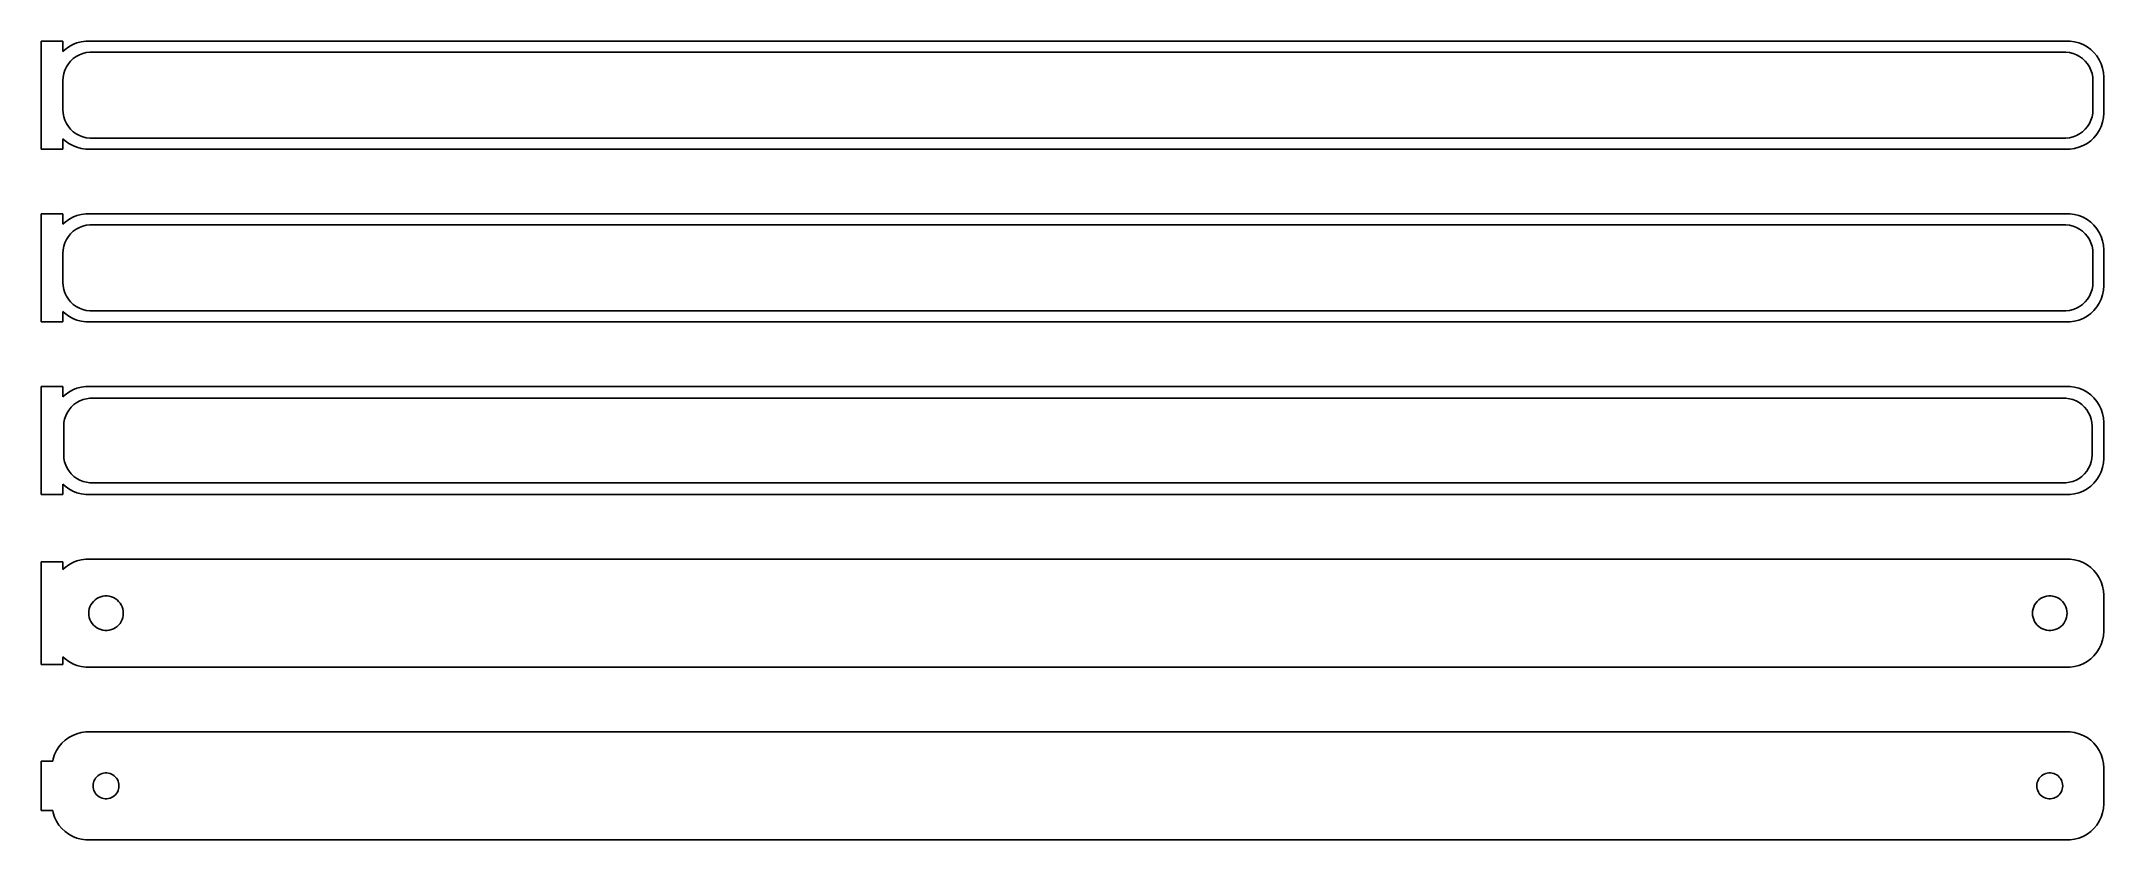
# Model space of a CAD drawing. Header units: metres. Extents: x -144 to 142, y 89 to 199.
import ezdxf

# ---------------------------------------------------------------- set-up
doc = ezdxf.new("R2010")
doc.units = ezdxf.units.M

msp = doc.modelspace()

# ---------------------------------------------------------------- linework, layer by layer
for p, q in [((-141, 199.49), (-144, 199.49)), ((-144, 199.49), (-144, 184.51)), ((-141, 198.059), (-141, 199.49)), ((-140.687, 198.353), (-141, 198.059)), ((-140.179, 198.722), (-140.687, 198.353)), ((-139.629, 199.024), (-140.179, 198.722)), ((-139.045, 199.255), (-139.629, 199.024)), ((-138.437, 199.411), (-139.045, 199.255)), ((-138.703, 197.619), (-138.236, 197.804)), ((-137.814, 199.49), (-138.437, 199.411)), ((-138.236, 197.804), (-137.75, 197.929)), ((137.814, 199.49), (-137.814, 199.49)), ((-137.75, 197.929), (-137.251, 197.992)), ((-137.251, 197.992), (137.251, 197.992)), ((137.251, 197.992), (137.75, 197.929)), ((137.75, 197.929), (138.236, 197.804)), ((138.437, 199.411), (137.814, 199.49)), ((138.236, 197.804), (138.703, 197.619)), ((139.045, 199.255), (138.437, 199.411)), ((139.629, 199.024), (139.045, 199.255)), ((140.179, 198.722), (139.629, 199.024)), ((140.687, 198.353), (140.179, 198.722)), ((141.145, 197.923), (140.687, 198.353)), ((141.545, 197.439), (141.145, 197.923)), ((-140.968, 194.501), (-140.874, 194.995)), ((-140.874, 194.995), (-140.719, 195.472)), ((-140.719, 195.472), (-140.505, 195.927)), ((-140.505, 195.927), (-140.236, 196.351)), ((-140.236, 196.351), (-139.916, 196.738)), ((-139.916, 196.738), (-139.55, 197.082)), ((-139.55, 197.082), (-139.143, 197.377)), ((-139.143, 197.377), (-138.703, 197.619)), ((138.703, 197.619), (139.143, 197.377)), ((139.143, 197.377), (139.55, 197.082)), ((139.55, 197.082), (139.916, 196.738)), ((139.916, 196.738), (140.236, 196.351)), ((140.236, 196.351), (140.505, 195.927)), ((140.505, 195.927), (140.719, 195.472)), ((140.719, 195.472), (140.874, 194.995)), ((140.874, 194.995), (140.968, 194.501)), ((141.882, 196.909), (141.545, 197.439)), ((142.149, 196.341), (141.882, 196.909)), ((142.343, 195.743), (142.149, 196.341)), ((142.461, 195.127), (142.343, 195.743)), ((142.5, 194.5), (142.461, 195.127)), ((-141, 194), (-140.968, 194.501)), ((-141, 190), (-141, 194)), ((140.968, 194.501), (141, 194)), ((141, 194), (141, 190)), ((142.5, 189.5), (142.5, 194.5)), ((-140.968, 189.499), (-141, 190)), ((-140.874, 189.005), (-140.968, 189.499)), ((140.968, 189.499), (140.874, 189.005)), ((141, 190), (140.968, 189.499)), ((142.461, 188.873), (142.5, 189.5)), ((-140.719, 188.528), (-140.874, 189.005)), ((-140.505, 188.073), (-140.719, 188.528)), ((-140.236, 187.649), (-140.505, 188.073)), ((-139.916, 187.262), (-140.236, 187.649)), ((-139.55, 186.918), (-139.916, 187.262)), ((-139.143, 186.623), (-139.55, 186.918)), ((-138.703, 186.381), (-139.143, 186.623)), ((-138.236, 186.196), (-138.703, 186.381)), ((138.703, 186.381), (138.236, 186.196)), ((139.143, 186.623), (138.703, 186.381)), ((139.55, 186.918), (139.143, 186.623)), ((139.916, 187.262), (139.55, 186.918)), ((140.236, 187.649), (139.916, 187.262)), ((140.505, 188.073), (140.236, 187.649)), ((140.719, 188.528), (140.505, 188.073)), ((140.874, 189.005), (140.719, 188.528)), ((141.145, 186.077), (141.545, 186.561)), ((141.545, 186.561), (141.882, 187.091)), ((141.882, 187.091), (142.149, 187.659)), ((142.149, 187.659), (142.343, 188.257)), ((142.343, 188.257), (142.461, 188.873)), ((-144, 184.51), (-141, 184.51)), ((-141, 185.941), (-140.687, 185.647)), ((-141, 184.51), (-141, 185.941)), ((-140.687, 185.647), (-140.179, 185.278)), ((-140.179, 185.278), (-139.629, 184.976)), ((-139.629, 184.976), (-139.045, 184.745)), ((-139.045, 184.745), (-138.437, 184.589)), ((-138.437, 184.589), (-137.814, 184.51)), ((-137.75, 186.071), (-138.236, 186.196)), ((-137.814, 184.51), (137.814, 184.51)), ((-137.251, 186.008), (-137.75, 186.071)), ((137.251, 186.008), (-137.251, 186.008)), ((137.75, 186.071), (137.251, 186.008)), ((138.236, 186.196), (137.75, 186.071)), ((137.814, 184.51), (138.437, 184.589)), ((138.437, 184.589), (139.045, 184.745)), ((139.045, 184.745), (139.629, 184.976)), ((139.629, 184.976), (140.179, 185.278)), ((140.179, 185.278), (140.687, 185.647)), ((140.687, 185.647), (141.145, 186.077)), ((-141, 175.49), (-144, 175.49)), ((-144, 175.49), (-144, 160.51)), ((-141, 174.059), (-141, 175.49)), ((-139.629, 175.024), (-140.179, 174.722)), ((-139.045, 175.255), (-139.629, 175.024)), ((-138.437, 175.411), (-139.045, 175.255)), ((-137.814, 175.49), (-138.437, 175.411)), ((137.814, 175.49), (-137.814, 175.49)), ((138.437, 175.411), (137.814, 175.49)), ((139.045, 175.255), (138.437, 175.411)), ((139.629, 175.024), (139.045, 175.255)), ((140.179, 174.722), (139.629, 175.024)), ((-140.687, 174.353), (-141, 174.059)), ((-140.719, 171.472), (-140.505, 171.927)), ((-140.179, 174.722), (-140.687, 174.353)), ((-140.505, 171.927), (-140.236, 172.351)), ((-140.236, 172.351), (-139.916, 172.738)), ((-139.916, 172.738), (-139.55, 173.082)), ((-139.55, 173.082), (-139.143, 173.377)), ((-139.143, 173.377), (-138.703, 173.619)), ((-138.703, 173.619), (-138.236, 173.804)), ((-138.236, 173.804), (-137.75, 173.929)), ((-137.75, 173.929), (-137.251, 173.992)), ((-137.251, 173.992), (137.251, 173.992)), ((137.251, 173.992), (137.75, 173.929)), ((137.75, 173.929), (138.236, 173.804)), ((138.236, 173.804), (138.703, 173.619)), ((138.703, 173.619), (139.143, 173.377)), ((139.143, 173.377), (139.55, 173.082)), ((139.55, 173.082), (139.916, 172.738)), ((139.916, 172.738), (140.236, 172.351)), ((140.687, 174.353), (140.179, 174.722)), ((140.236, 172.351), (140.505, 171.927)), ((140.505, 171.927), (140.719, 171.472)), ((141.145, 173.923), (140.687, 174.353)), ((141.545, 173.439), (141.145, 173.923)), ((141.882, 172.909), (141.545, 173.439)), ((142.149, 172.341), (141.882, 172.909)), ((142.343, 171.743), (142.149, 172.341)), ((-141, 170), (-140.968, 170.501)), ((-141, 166), (-141, 170)), ((-140.968, 170.501), (-140.874, 170.995)), ((-140.874, 170.995), (-140.719, 171.472)), ((140.719, 171.472), (140.874, 170.995)), ((140.874, 170.995), (140.968, 170.501)), ((140.968, 170.501), (141, 170)), ((141, 170), (141, 166)), ((142.461, 171.127), (142.343, 171.743)), ((142.5, 170.5), (142.461, 171.127)), ((142.5, 165.5), (142.5, 170.5)), ((-140.968, 165.499), (-141, 166)), ((-140.874, 165.005), (-140.968, 165.499)), ((-140.719, 164.528), (-140.874, 165.005)), ((-140.505, 164.073), (-140.719, 164.528)), ((-140.236, 163.649), (-140.505, 164.073)), ((-139.916, 163.262), (-140.236, 163.649)), ((140.236, 163.649), (139.916, 163.262)), ((140.505, 164.073), (140.236, 163.649)), ((140.719, 164.528), (140.505, 164.073)), ((140.874, 165.005), (140.719, 164.528)), ((140.968, 165.499), (140.874, 165.005)), ((141, 166), (140.968, 165.499)), ((141.882, 163.091), (142.149, 163.659)), ((142.149, 163.659), (142.343, 164.257)), ((142.343, 164.257), (142.461, 164.873)), ((142.461, 164.873), (142.5, 165.5)), ((-144, 160.51), (-141, 160.51)), ((-141, 161.941), (-140.687, 161.647)), ((-141, 160.51), (-141, 161.941)), ((-140.687, 161.647), (-140.179, 161.278)), ((-140.179, 161.278), (-139.629, 160.976)), ((-139.55, 162.918), (-139.916, 163.262)), ((-139.629, 160.976), (-139.045, 160.745)), ((-139.143, 162.623), (-139.55, 162.918)), ((-138.703, 162.381), (-139.143, 162.623)), ((-139.045, 160.745), (-138.437, 160.589)), ((-138.236, 162.196), (-138.703, 162.381)), ((-138.437, 160.589), (-137.814, 160.51)), ((-137.75, 162.071), (-138.236, 162.196)), ((-137.814, 160.51), (137.814, 160.51)), ((-137.251, 162.008), (-137.75, 162.071)), ((137.251, 162.008), (-137.251, 162.008)), ((137.75, 162.071), (137.251, 162.008)), ((138.236, 162.196), (137.75, 162.071)), ((137.814, 160.51), (138.437, 160.589)), ((138.703, 162.381), (138.236, 162.196)), ((138.437, 160.589), (139.045, 160.745)), ((139.143, 162.623), (138.703, 162.381)), ((139.045, 160.745), (139.629, 160.976)), ((139.55, 162.918), (139.143, 162.623)), ((139.916, 163.262), (139.55, 162.918)), ((139.629, 160.976), (140.179, 161.278)), ((140.179, 161.278), (140.687, 161.647)), ((140.687, 161.647), (141.145, 162.077)), ((141.145, 162.077), (141.545, 162.561)), ((141.545, 162.561), (141.882, 163.091)), ((-141, 151.49), (-144, 151.49)), ((-144, 151.49), (-144, 136.51)), ((-141, 150.059), (-141, 151.49)), ((-140.687, 150.353), (-141, 150.059)), ((-140.179, 150.722), (-140.687, 150.353)), ((-139.629, 151.024), (-140.179, 150.722)), ((-139.823, 148.651), (-139.469, 148.984)), ((-139.045, 151.255), (-139.629, 151.024)), ((-139.469, 148.984), (-139.075, 149.27)), ((-139.075, 149.27), (-138.649, 149.504)), ((-138.437, 151.411), (-139.045, 151.255)), ((-138.649, 149.504), (-138.197, 149.683)), ((-137.814, 151.49), (-138.437, 151.411)), ((-138.197, 149.683), (-137.726, 149.804)), ((137.814, 151.49), (-137.814, 151.49)), ((-137.726, 149.804), (-137.243, 149.865)), ((-137.243, 149.865), (137.243, 149.865)), ((137.243, 149.865), (137.726, 149.804)), ((137.726, 149.804), (138.197, 149.683)), ((138.437, 151.411), (137.814, 151.49)), ((138.197, 149.683), (138.649, 149.504)), ((139.045, 151.255), (138.437, 151.411)), ((138.649, 149.504), (139.075, 149.27)), ((139.629, 151.024), (139.045, 151.255)), ((139.075, 149.27), (139.469, 148.984)), ((139.469, 148.984), (139.823, 148.651)), ((140.179, 150.722), (139.629, 151.024)), ((140.687, 150.353), (140.179, 150.722)), ((141.145, 149.923), (140.687, 150.353)), ((141.545, 149.439), (141.145, 149.923)), ((141.882, 148.909), (141.545, 149.439)), ((-140.873, 146), (-140.842, 146.485)), ((-140.842, 146.485), (-140.751, 146.963)), ((-140.751, 146.963), (-140.601, 147.426)), ((-140.601, 147.426), (-140.394, 147.866)), ((-140.394, 147.866), (-140.133, 148.276)), ((-140.133, 148.276), (-139.823, 148.651)), ((139.823, 148.651), (140.133, 148.276)), ((140.133, 148.276), (140.394, 147.866)), ((140.394, 147.866), (140.601, 147.426)), ((140.601, 147.426), (140.751, 146.963)), ((140.751, 146.963), (140.842, 146.485)), ((140.842, 146.485), (140.873, 146)), ((142.149, 148.341), (141.882, 148.909)), ((142.343, 147.743), (142.149, 148.341)), ((142.461, 147.127), (142.343, 147.743)), ((142.5, 146.5), (142.461, 147.127)), ((142.5, 141.5), (142.5, 146.5)), ((-140.873, 142), (-140.873, 146)), ((140.873, 146), (140.873, 142)), ((-140.842, 141.515), (-140.873, 142)), ((-140.751, 141.037), (-140.842, 141.515)), ((-140.601, 140.574), (-140.751, 141.037)), ((-140.394, 140.134), (-140.601, 140.574)), ((140.601, 140.574), (140.394, 140.134)), ((140.751, 141.037), (140.601, 140.574)), ((140.842, 141.515), (140.751, 141.037)), ((140.873, 142), (140.842, 141.515)), ((142.343, 140.257), (142.461, 140.873)), ((142.461, 140.873), (142.5, 141.5)), ((-141, 137.941), (-140.687, 137.647)), ((-141, 136.51), (-141, 137.941)), ((-140.687, 137.647), (-140.179, 137.278)), ((-140.133, 139.724), (-140.394, 140.134)), ((-139.823, 139.349), (-140.133, 139.724)), ((-139.469, 139.016), (-139.823, 139.349)), ((-139.075, 138.73), (-139.469, 139.016)), ((-138.649, 138.496), (-139.075, 138.73)), ((-138.197, 138.317), (-138.649, 138.496)), ((-137.726, 138.196), (-138.197, 138.317)), ((-137.243, 138.135), (-137.726, 138.196)), ((137.243, 138.135), (-137.243, 138.135)), ((137.726, 138.196), (137.243, 138.135)), ((138.197, 138.317), (137.726, 138.196)), ((138.649, 138.496), (138.197, 138.317)), ((139.075, 138.73), (138.649, 138.496)), ((139.469, 139.016), (139.075, 138.73)), ((139.823, 139.349), (139.469, 139.016)), ((140.133, 139.724), (139.823, 139.349)), ((140.394, 140.134), (140.133, 139.724)), ((140.179, 137.278), (140.687, 137.647)), ((140.687, 137.647), (141.145, 138.077)), ((141.145, 138.077), (141.545, 138.561)), ((141.545, 138.561), (141.882, 139.091)), ((141.882, 139.091), (142.149, 139.659)), ((142.149, 139.659), (142.343, 140.257)), ((-144, 136.51), (-141, 136.51)), ((-140.179, 137.278), (-139.629, 136.976)), ((-139.629, 136.976), (-139.045, 136.745)), ((-139.045, 136.745), (-138.437, 136.589)), ((-138.437, 136.589), (-137.814, 136.51)), ((-137.814, 136.51), (137.814, 136.51)), ((137.814, 136.51), (138.437, 136.589)), ((138.437, 136.589), (139.045, 136.745)), ((139.045, 136.745), (139.629, 136.976)), ((139.629, 136.976), (140.179, 137.278)), ((-141, 127.115), (-144, 127.115)), ((-144, 127.115), (-144, 112.885)), ((-141, 126.059), (-141, 127.115)), ((-140.687, 126.353), (-141, 126.059)), ((-140.179, 126.722), (-140.687, 126.353)), ((-139.629, 127.024), (-140.179, 126.722)), ((-139.045, 127.255), (-139.629, 127.024)), ((-138.437, 127.411), (-139.045, 127.255)), ((-137.814, 127.49), (-138.437, 127.411)), ((137.814, 127.49), (-137.814, 127.49)), ((138.437, 127.411), (137.814, 127.49)), ((139.045, 127.255), (138.437, 127.411)), ((139.629, 127.024), (139.045, 127.255)), ((140.179, 126.722), (139.629, 127.024)), ((140.687, 126.353), (140.179, 126.722)), ((141.145, 125.923), (140.687, 126.353)), ((141.545, 125.439), (141.145, 125.923)), ((141.882, 124.909), (141.545, 125.439)), ((142.149, 124.341), (141.882, 124.909)), ((142.343, 123.743), (142.149, 124.341)), ((142.461, 123.127), (142.343, 123.743)), ((-137.381, 120.301), (-137.325, 120.597)), ((-137.325, 120.597), (-137.231, 120.883)), ((-137.231, 120.883), (-137.103, 121.156)), ((-137.103, 121.156), (-136.942, 121.411)), ((-136.942, 121.411), (-136.75, 121.643)), ((-136.75, 121.643), (-136.53, 121.849)), ((-136.53, 121.849), (-136.286, 122.026)), ((-136.286, 122.026), (-136.022, 122.172)), ((-136.022, 122.172), (-135.742, 122.283)), ((-135.742, 122.283), (-135.45, 122.357)), ((-135.45, 122.357), (-135.151, 122.395)), ((-135.151, 122.395), (-134.849, 122.395)), ((-134.849, 122.395), (-134.55, 122.357)), ((-134.55, 122.357), (-134.258, 122.283)), ((-134.258, 122.283), (-133.978, 122.172)), ((-133.978, 122.172), (-133.714, 122.026)), ((-133.714, 122.026), (-133.47, 121.849)), ((-133.47, 121.849), (-133.25, 121.643)), ((-133.25, 121.643), (-133.058, 121.411)), ((-133.058, 121.411), (-132.897, 121.156)), ((-132.897, 121.156), (-132.769, 120.883)), ((-132.769, 120.883), (-132.675, 120.597)), ((-132.675, 120.597), (-132.619, 120.301)), ((132.619, 120.301), (132.675, 120.597)), ((132.675, 120.597), (132.769, 120.883)), ((132.769, 120.883), (132.897, 121.156)), ((132.897, 121.156), (133.058, 121.411)), ((133.058, 121.411), (133.25, 121.643)), ((133.25, 121.643), (133.47, 121.849)), ((133.47, 121.849), (133.714, 122.026)), ((133.714, 122.026), (133.978, 122.172)), ((133.978, 122.172), (134.258, 122.283)), ((134.258, 122.283), (134.55, 122.357)), ((134.55, 122.357), (134.849, 122.395)), ((134.849, 122.395), (135.151, 122.395)), ((135.151, 122.395), (135.45, 122.357)), ((135.45, 122.357), (135.742, 122.283)), ((135.742, 122.283), (136.022, 122.172)), ((136.022, 122.172), (136.286, 122.026)), ((136.286, 122.026), (136.53, 121.849)), ((136.53, 121.849), (136.75, 121.643)), ((136.75, 121.643), (136.942, 121.411)), ((136.942, 121.411), (137.103, 121.156)), ((137.103, 121.156), (137.231, 120.883)), ((137.231, 120.883), (137.325, 120.597)), ((137.325, 120.597), (137.381, 120.301)), ((142.5, 122.5), (142.461, 123.127)), ((142.5, 117.5), (142.5, 122.5)), ((-137.4, 120), (-137.381, 120.301)), ((-137.381, 119.699), (-137.4, 120)), ((-137.325, 119.403), (-137.381, 119.699)), ((-137.231, 119.117), (-137.325, 119.403)), ((-137.103, 118.844), (-137.231, 119.117)), ((-136.942, 118.589), (-137.103, 118.844)), ((-136.75, 118.357), (-136.942, 118.589)), ((-136.53, 118.151), (-136.75, 118.357)), ((-136.286, 117.974), (-136.53, 118.151)), ((-136.022, 117.828), (-136.286, 117.974)), ((-135.742, 117.717), (-136.022, 117.828)), ((-135.45, 117.643), (-135.742, 117.717)), ((-135.151, 117.605), (-135.45, 117.643)), ((-134.849, 117.605), (-135.151, 117.605)), ((-134.55, 117.643), (-134.849, 117.605)), ((-134.258, 117.717), (-134.55, 117.643)), ((-133.978, 117.828), (-134.258, 117.717)), ((-133.714, 117.974), (-133.978, 117.828)), ((-133.47, 118.151), (-133.714, 117.974)), ((-133.25, 118.357), (-133.47, 118.151)), ((-133.058, 118.589), (-133.25, 118.357)), ((-132.897, 118.844), (-133.058, 118.589)), ((-132.769, 119.117), (-132.897, 118.844)), ((-132.675, 119.403), (-132.769, 119.117)), ((-132.619, 119.699), (-132.675, 119.403)), ((-132.619, 120.301), (-132.6, 120)), ((-132.6, 120), (-132.619, 119.699)), ((132.6, 120), (132.619, 120.301)), ((132.619, 119.699), (132.6, 120)), ((132.675, 119.403), (132.619, 119.699)), ((132.769, 119.117), (132.675, 119.403)), ((132.897, 118.844), (132.769, 119.117)), ((133.058, 118.589), (132.897, 118.844)), ((133.25, 118.357), (133.058, 118.589)), ((133.47, 118.151), (133.25, 118.357)), ((133.714, 117.974), (133.47, 118.151)), ((133.978, 117.828), (133.714, 117.974)), ((134.258, 117.717), (133.978, 117.828)), ((134.55, 117.643), (134.258, 117.717)), ((134.849, 117.605), (134.55, 117.643)), ((135.151, 117.605), (134.849, 117.605)), ((135.45, 117.643), (135.151, 117.605)), ((135.742, 117.717), (135.45, 117.643)), ((136.022, 117.828), (135.742, 117.717)), ((136.286, 117.974), (136.022, 117.828)), ((136.53, 118.151), (136.286, 117.974)), ((136.75, 118.357), (136.53, 118.151)), ((136.942, 118.589), (136.75, 118.357)), ((137.103, 118.844), (136.942, 118.589)), ((137.231, 119.117), (137.103, 118.844)), ((137.325, 119.403), (137.231, 119.117)), ((137.381, 119.699), (137.325, 119.403)), ((137.381, 120.301), (137.4, 120)), ((137.4, 120), (137.381, 119.699)), ((142.461, 116.873), (142.5, 117.5)), ((141.545, 114.561), (141.882, 115.091)), ((141.882, 115.091), (142.149, 115.659)), ((142.149, 115.659), (142.343, 116.257)), ((142.343, 116.257), (142.461, 116.873)), ((-144, 112.885), (-141, 112.885)), ((-141, 112.885), (-141, 113.941)), ((-141, 113.941), (-140.687, 113.647)), ((-140.687, 113.647), (-140.179, 113.278)), ((-140.179, 113.278), (-139.629, 112.976)), ((-139.629, 112.976), (-139.045, 112.745)), ((-139.045, 112.745), (-138.437, 112.589)), ((-138.437, 112.589), (-137.814, 112.51)), ((-137.814, 112.51), (137.814, 112.51)), ((137.814, 112.51), (138.437, 112.589)), ((138.437, 112.589), (139.045, 112.745)), ((139.045, 112.745), (139.629, 112.976)), ((139.629, 112.976), (140.179, 113.278)), ((140.179, 113.278), (140.687, 113.647)), ((140.687, 113.647), (141.145, 114.077)), ((141.145, 114.077), (141.545, 114.561)), ((-139.045, 103.255), (-139.629, 103.024)), ((-138.437, 103.411), (-139.045, 103.255)), ((-137.814, 103.49), (-138.437, 103.411)), ((137.814, 103.49), (-137.814, 103.49)), ((138.437, 103.411), (137.814, 103.49)), ((139.045, 103.255), (138.437, 103.411)), ((139.629, 103.024), (139.045, 103.255)), ((-142.149, 100.341), (-142.343, 99.7434)), ((-141.882, 100.909), (-142.149, 100.341)), ((-141.545, 101.439), (-141.882, 100.909)), ((-141.145, 101.923), (-141.545, 101.439)), ((-140.687, 102.353), (-141.145, 101.923)), ((-140.179, 102.722), (-140.687, 102.353)), ((-139.629, 103.024), (-140.179, 102.722)), ((140.179, 102.722), (139.629, 103.024)), ((140.687, 102.353), (140.179, 102.722)), ((141.145, 101.923), (140.687, 102.353)), ((141.545, 101.439), (141.145, 101.923)), ((141.882, 100.909), (141.545, 101.439)), ((142.149, 100.341), (141.882, 100.909)), ((142.343, 99.7434), (142.149, 100.341)), ((-142.4, 99.4442), (-144, 99.4442)), ((-144, 99.4442), (-144, 92.5558)), ((-142.343, 99.7434), (-142.4, 99.4442)), ((-136.147, 97.3869), (-135.964, 97.5198)), ((-135.964, 97.5198), (-135.766, 97.6287)), ((-135.766, 97.6287), (-135.556, 97.7119)), ((-135.556, 97.7119), (-135.337, 97.7681)), ((-135.337, 97.7681), (-135.113, 97.7964)), ((-135.113, 97.7964), (-134.887, 97.7964)), ((-134.887, 97.7964), (-134.663, 97.7681)), ((-134.663, 97.7681), (-134.444, 97.7119)), ((-134.444, 97.7119), (-134.234, 97.6287)), ((-134.234, 97.6287), (-134.036, 97.5198)), ((-134.036, 97.5198), (-133.853, 97.3869)), ((133.853, 97.3869), (134.036, 97.5198)), ((134.036, 97.5198), (134.234, 97.6287)), ((134.234, 97.6287), (134.444, 97.7119)), ((134.444, 97.7119), (134.663, 97.7681)), ((134.663, 97.7681), (134.887, 97.7964)), ((134.887, 97.7964), (135.113, 97.7964)), ((135.113, 97.7964), (135.337, 97.7681)), ((135.337, 97.7681), (135.556, 97.7119)), ((135.556, 97.7119), (135.766, 97.6287)), ((135.766, 97.6287), (135.964, 97.5198)), ((135.964, 97.5198), (136.147, 97.3869)), ((142.461, 99.1267), (142.343, 99.7434)), ((142.5, 98.5), (142.461, 99.1267)), ((142.5, 93.5), (142.5, 98.5)), ((-136.8, 96), (-136.786, 96.2256)), ((-136.786, 95.7744), (-136.8, 96)), ((-136.786, 96.2256), (-136.743, 96.4476)), ((-136.743, 95.5524), (-136.786, 95.7744)), ((-136.743, 96.4476), (-136.674, 96.6626)), ((-136.674, 95.3374), (-136.743, 95.5524)), ((-136.674, 96.6626), (-136.577, 96.8671)), ((-136.577, 95.1329), (-136.674, 95.3374)), ((-136.577, 96.8671), (-136.456, 97.058)), ((-136.456, 94.942), (-136.577, 95.1329)), ((-136.456, 97.058), (-136.312, 97.2322)), ((-136.312, 94.7678), (-136.456, 94.942)), ((-136.312, 97.2322), (-136.147, 97.3869)), ((-136.147, 94.6131), (-136.312, 94.7678)), ((-135.964, 94.4802), (-136.147, 94.6131)), ((-133.853, 94.6131), (-134.036, 94.4802)), ((-133.853, 97.3869), (-133.688, 97.2322)), ((-133.688, 94.7678), (-133.853, 94.6131)), ((-133.688, 97.2322), (-133.544, 97.058)), ((-133.544, 94.942), (-133.688, 94.7678)), ((-133.544, 97.058), (-133.423, 96.8671)), ((-133.423, 95.1329), (-133.544, 94.942)), ((-133.423, 96.8671), (-133.326, 96.6626)), ((-133.326, 95.3374), (-133.423, 95.1329)), ((-133.326, 96.6626), (-133.257, 96.4476)), ((-133.257, 95.5524), (-133.326, 95.3374)), ((-133.257, 96.4476), (-133.214, 96.2256)), ((-133.214, 95.7744), (-133.257, 95.5524)), ((-133.214, 96.2256), (-133.2, 96)), ((-133.2, 96), (-133.214, 95.7744)), ((133.2, 96), (133.214, 96.2256)), ((133.214, 95.7744), (133.2, 96)), ((133.214, 96.2256), (133.257, 96.4476)), ((133.257, 95.5524), (133.214, 95.7744)), ((133.257, 96.4476), (133.326, 96.6626)), ((133.326, 95.3374), (133.257, 95.5524)), ((133.326, 96.6626), (133.423, 96.8671)), ((133.423, 95.1329), (133.326, 95.3374)), ((133.423, 96.8671), (133.544, 97.058)), ((133.544, 94.942), (133.423, 95.1329)), ((133.544, 97.058), (133.688, 97.2322)), ((133.688, 94.7678), (133.544, 94.942)), ((133.688, 97.2322), (133.853, 97.3869)), ((133.853, 94.6131), (133.688, 94.7678)), ((134.036, 94.4802), (133.853, 94.6131)), ((136.147, 94.6131), (135.964, 94.4802)), ((136.147, 97.3869), (136.312, 97.2322)), ((136.312, 94.7678), (136.147, 94.6131)), ((136.312, 97.2322), (136.456, 97.058)), ((136.456, 94.942), (136.312, 94.7678)), ((136.456, 97.058), (136.577, 96.8671)), ((136.577, 95.1329), (136.456, 94.942)), ((136.577, 96.8671), (136.674, 96.6626)), ((136.674, 95.3374), (136.577, 95.1329)), ((136.674, 96.6626), (136.743, 96.4476)), ((136.743, 95.5524), (136.674, 95.3374)), ((136.743, 96.4476), (136.786, 96.2256)), ((136.786, 95.7744), (136.743, 95.5524)), ((136.786, 96.2256), (136.8, 96)), ((136.8, 96), (136.786, 95.7744)), ((-144, 92.5558), (-142.4, 92.5558)), ((-142.4, 92.5558), (-142.343, 92.2566)), ((-142.343, 92.2566), (-142.149, 91.6594)), ((-135.766, 94.3713), (-135.964, 94.4802)), ((-135.556, 94.2881), (-135.766, 94.3713)), ((-135.337, 94.2319), (-135.556, 94.2881)), ((-135.113, 94.2036), (-135.337, 94.2319)), ((-134.887, 94.2036), (-135.113, 94.2036)), ((-134.663, 94.2319), (-134.887, 94.2036)), ((-134.444, 94.2881), (-134.663, 94.2319)), ((-134.234, 94.3713), (-134.444, 94.2881)), ((-134.036, 94.4802), (-134.234, 94.3713)), ((134.234, 94.3713), (134.036, 94.4802)), ((134.444, 94.2881), (134.234, 94.3713)), ((134.663, 94.2319), (134.444, 94.2881)), ((134.887, 94.2036), (134.663, 94.2319)), ((135.113, 94.2036), (134.887, 94.2036)), ((135.337, 94.2319), (135.113, 94.2036)), ((135.556, 94.2881), (135.337, 94.2319)), ((135.766, 94.3713), (135.556, 94.2881)), ((135.964, 94.4802), (135.766, 94.3713)), ((142.149, 91.6594), (142.343, 92.2566)), ((142.343, 92.2566), (142.461, 92.8733)), ((142.461, 92.8733), (142.5, 93.5)), ((-142.149, 91.6594), (-141.882, 91.0912)), ((-141.882, 91.0912), (-141.545, 90.5611)), ((-141.545, 90.5611), (-141.145, 90.0773)), ((-141.145, 90.0773), (-140.687, 89.6474)), ((-140.687, 89.6474), (-140.179, 89.2784)), ((-140.179, 89.2784), (-139.629, 88.9759)), ((-139.629, 88.9759), (-139.045, 88.7447)), ((139.045, 88.7447), (139.629, 88.9759)), ((139.629, 88.9759), (140.179, 89.2784)), ((140.179, 89.2784), (140.687, 89.6474)), ((140.687, 89.6474), (141.145, 90.0773)), ((141.145, 90.0773), (141.545, 90.5611)), ((141.545, 90.5611), (141.882, 91.0912)), ((141.882, 91.0912), (142.149, 91.6594)), ((-139.045, 88.7447), (-138.437, 88.5886)), ((-138.437, 88.5886), (-137.814, 88.5099)), ((-137.814, 88.5099), (137.814, 88.5099)), ((137.814, 88.5099), (138.437, 88.5886)), ((138.437, 88.5886), (139.045, 88.7447))]:
    msp.add_line(p, q)

doc.saveas('drawing.dxf')
